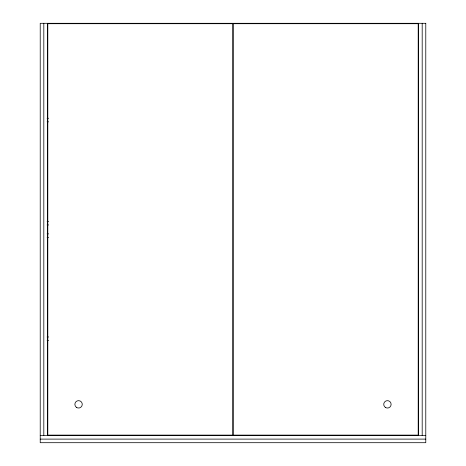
<?xml version="1.0" encoding="UTF-8"?>
<svg xmlns="http://www.w3.org/2000/svg" width="466" height="466" viewBox="0 0 466 466"><rect width="100%" height="100%" fill="white"/><g stroke="black" fill="none" stroke-linecap="round" stroke-linejoin="round"><path stroke-width="0.7" d="M47.113 118.253L48.557 118.253M47.113 121.842L48.557 121.842M47.113 221.362L48.557 221.362M47.113 224.95L48.557 224.95M47.113 233.874L48.557 233.874M47.113 237.462L48.557 237.462M47.113 336.976L48.557 336.976M47.113 340.57L48.557 340.57M40.222 435.524L425.778 435.524M40.222 439.112L425.778 439.112M422.19 23.3L422.19 435.524M418.602 23.3L418.602 435.524M47.398 23.3L47.398 435.524M43.81 23.3L43.81 435.524M425.778 23.3L40.222 23.3L40.222 442.7L425.778 442.7L425.778 23.3M232.796 23.708L47.806 23.708L47.806 435.11L232.796 435.11L232.796 23.708M418.194 23.708L233.204 23.708L233.204 435.11L418.194 435.11L418.194 23.708M385.58 407.552A3.693 3.693 0 0 0 391.125 404.348A3.693 3.693 0 0 0 385.58 401.15A3.693 3.693 0 0 0 385.58 407.552M76.337 407.29A3.693 3.693 0 0 0 82.237 404.814A3.693 3.693 0 0 0 77.14 400.941A3.693 3.693 0 0 0 76.337 407.29"/></g></svg>
